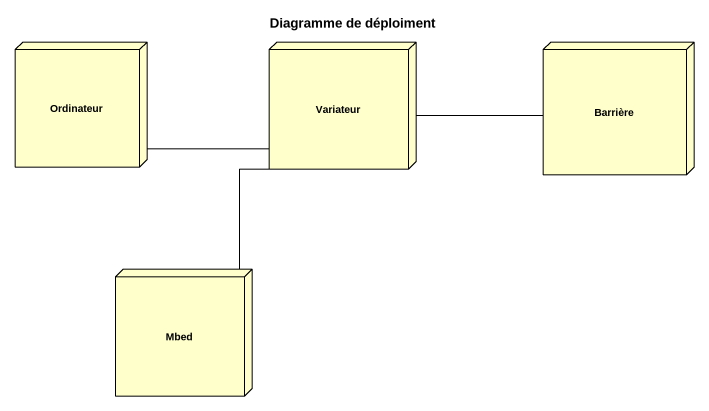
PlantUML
@startuml
title Diagramme de déploiment
node Ordinateur
node Variateur
node Barrière
node Mbed
Ordinateur -right- Variateur
Variateur -- Mbed
Barrière -left- Variateur
@enduml
